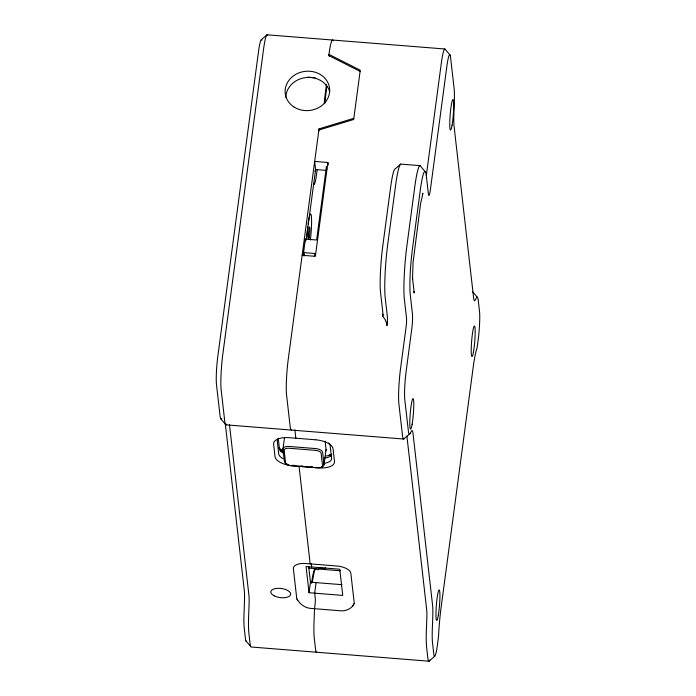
<?xml version="1.0" encoding="UTF-8"?>
<svg xmlns="http://www.w3.org/2000/svg" width="696" height="696" viewBox="0 0 696 696"><rect width="100%" height="100%" fill="white"/><g stroke="black" fill="none" stroke-linecap="round" stroke-linejoin="round"><path stroke-width="1.04" d="M387.272 322.109L386.924 325.458L387.272 322.109A6.664 0.679 -85.4 0 0 387.359 316.471L385.219 297.766A39.977 4.072 -85.4 0 1 387.794 243.861L395.624 185.214A39.977 4.072 -85.4 0 1 400.757 164.099L419.923 165.631M353.82 118.32L319.02 128.882L288.283 359.066A26.648 2.714 -85.4 0 0 286.569 395.006L290.119 426.187A33.312 3.393 -85.4 0 0 291.328 430.058M303.9 255.397L303.578 252.596L305.379 239.102L316.619 239.998L326.407 166.692L326.728 169.493M304.039 256.119L304.326 253.97M306.188 239.981L315.68 168.963M288.005 464.493A6.664 3.062 7.6 0 1 284.394 461.535L282.967 449.059L284.464 437.88M314.409 256.502L314.81 253.492L303.578 252.596M325.815 170.355L315.601 169.537L314.679 161.429L327.894 162.481L315.358 256.319L302.142 255.267M321.039 467.138A6.664 3.062 7.6 0 0 324.04 464.693L326.076 449.451L325.128 441.134M309.05 592.722L306.066 566.535L339.761 569.224L342.745 595.419L309.05 592.722L310.459 582.169L308.667 566.457M316.071 582.622L314.662 593.175L315.271 598.473A5.333 0.539 -85.4 0 1 314.923 605.659L314.514 608.704A19.993 2.036 -85.4 0 1 314.462 610.531L314.053 621.345A33.312 3.393 -85.4 0 0 314.279 638.223L315.523 649.142A26.648 2.714 -85.4 0 0 316.654 652.23M386.898 323.84L385.14 319.647L382.809 316.254L383.096 314.14M426.317 175.523L441.334 63.075A26.648 2.714 -85.4 0 1 445.414 49.66L450.173 55.254M354.134 603.58C352.132 608.452 346.338 611.088 341.275 610.844L310.225 608.365C304.63 607.712 299.645 603.893 296.975 599.012A13.328 6.125 7.6 0 1 296.705 598.029L293.364 568.719A13.328 6.125 7.6 0 1 305.866 563.534L336.925 566.013A13.328 6.125 7.6 0 1 350.845 573.304L354.186 602.614A13.328 6.125 7.6 0 1 354.134 603.58L352.472 606.329M410.075 433.565L411.466 431.129A25.317 2.584 -85.4 0 1 413.015 433.556L432.564 605.102A25.317 2.584 -85.4 0 1 432.729 617.935L432.329 628.74A27.988 2.854 -85.4 0 0 432.52 642.921L433.765 653.84A21.324 2.175 -85.4 0 0 437.401 645.044L438.141 639.537A7.995 0.818 -85.4 0 0 438.654 634.03A38.645 3.941 -85.4 0 1 441.116 607.417L473.21 367.114A38.645 3.941 -85.4 0 1 476.682 349.279A7.995 0.818 -85.4 0 0 477.395 345.59L478.135 340.083A21.324 2.175 -85.4 0 0 479.5 311.338L478.265 300.42A27.988 2.854 -85.4 0 0 476.534 297.766L475.168 300.194A25.317 2.584 -85.4 0 1 473.611 297.784L454.062 126.246A25.317 2.584 -85.4 0 1 453.888 113.526L454.297 102.442A27.988 2.854 -85.4 0 0 454.105 88.383L450.547 57.203A21.324 2.175 -85.4 0 0 446.91 65.989L430.459 189.147A11.997 1.227 -85.4 0 1 428.405 194.088L426.274 175.383A34.652 3.532 -85.4 0 0 420.358 189.669L412.519 248.315A34.652 3.532 -85.4 0 0 410.301 295.026L412.432 313.731A11.997 1.227 -85.4 0 1 411.658 329.904L406.177 370.959A21.324 2.175 -85.4 0 0 404.802 399.704L408.361 430.885A27.988 2.854 -85.4 0 0 410.075 433.565L404.489 438.35A33.312 3.393 -85.4 0 1 402.445 435.157L398.895 403.967A26.648 2.714 -85.4 0 1 400.609 368.036L406.09 326.99A6.664 0.679 -85.4 0 0 406.516 318.002L404.385 299.297A39.977 4.072 -85.4 0 1 406.951 245.392L414.781 186.745A39.977 4.072 -85.4 0 1 420.906 166.622L425.656 172.225M422.385 193.897L422.959 193.253L420.532 203.945L413.059 262.592L412.537 278.783L412.537 278.148L414.224 292.938L413.972 292.137M261.339 39.689L267.02 34.8L444.761 48.99M400.757 164.099L395.076 168.989A34.652 3.532 -85.4 0 0 390.621 187.294L382.791 245.94A34.652 3.532 -85.4 0 0 380.564 292.651L382.696 311.356A11.997 1.227 -85.4 0 1 382.809 316.254M434.661 656.311L428.98 661.2L251.239 647.01A26.648 2.714 -85.4 0 1 250.108 643.913L248.864 633.003A33.312 3.393 -85.4 0 1 248.637 616.117L249.046 605.311A19.993 2.036 -85.4 0 0 248.916 595.176L229.489 424.717M318.864 130.048L353.664 119.494L360.25 70.226L328.973 54.392L329.173 56.141M307.693 77.16L315.175 77.752M403.645 439.028L225.913 424.838L221.058 419.105M280.018 450.895L283.202 451.147M329.173 454.819L331.322 454.993M292.416 465.259L294.53 465.433M300.872 465.937L302.986 466.103M310.381 466.694L312.495 466.868M308.833 568.145L315.218 568.649M315.584 568.797L340.318 570.772M310.459 582.169L341.997 584.683M360.093 71.401L328.816 55.567L329.008 54.105A26.648 2.714 -85.4 0 1 333.088 40.69M297.671 600.274L296.975 599.012M413.52 291.424L414.033 291.946M245.827 640.746L250.586 646.34M472.384 291.433L477.238 297.166M327.894 162.481L328.19 165.1M319.02 128.882L319.238 130.752M305.379 239.102L305.596 240.973M324.04 464.693L322.613 452.226A6.664 3.062 7.6 0 0 315.653 448.581L289.223 446.467A6.664 3.062 7.6 0 0 282.967 449.059M311.312 563.803L311.678 566.979M294.895 429.902L295.844 438.21M299.045 466.277L310.164 563.882M278.243 438.297L279.427 448.685A13.328 6.125 7.6 0 0 283.803 453.409M225.321 423.916L244.252 590.069A25.317 2.584 -85.4 0 1 244.426 602.893L244.018 613.707A27.988 2.854 -85.4 0 0 244.209 627.888L245.453 638.798A21.324 2.175 -85.4 0 0 246.358 641.277M282.872 451.025A15.329 7.047 7.6 0 1 279.305 448.433M330.791 454.853A15.329 7.047 7.6 0 1 326.032 456.01M326.076 449.451A6.664 3.062 7.6 0 1 325.363 450.938M331.931 454.192A16.66 7.656 7.6 0 1 330.382 454.74M283.846 451.017A16.66 7.656 7.6 0 1 278.765 447.902M325.232 567.571A13.328 1.357 -85.4 0 1 325.067 568.536L318.455 568.014A13.328 1.357 -85.4 0 1 318.046 569.972M330.87 455.889A13.328 6.125 7.6 0 1 324.258 458.072M323.553 463.353A13.328 6.125 7.6 0 0 331.583 458.185L330.165 445.718A13.328 6.125 7.6 0 0 328.625 442.978M406.795 436.148A19.993 2.036 -85.4 0 1 407.108 437.827L426.648 609.374A19.993 2.036 -85.4 0 1 426.787 619.501L426.378 630.306A33.312 3.393 -85.4 0 0 426.605 647.193L427.849 658.103A26.648 2.714 -85.4 0 0 429.771 660.052M324.936 103.086A26.648 2.714 -85.4 0 1 326.041 92.759A13.328 1.357 -85.4 0 0 326.72 86.113M312.356 582.404A26.648 2.714 -85.4 0 1 316.228 569.041M261.861 40.22A21.324 2.175 -85.4 0 0 258.599 50.956L217.865 355.917A21.324 2.175 -85.4 0 0 216.499 384.662L220.049 415.851A27.988 2.854 -85.4 0 0 221.763 418.531M326.293 84.694A9.996 1.018 -85.4 0 1 325.667 90.645A26.648 2.714 -85.4 0 0 324.275 103.025M311.564 583.361A26.648 2.714 -85.4 0 1 315.784 569.502M285.821 97.431A22.324 19.688 -6.5 0 1 305.5 77.621A22.324 19.688 -6.5 0 1 329.721 91.75M267.682 35.461A26.648 2.714 -85.4 0 0 263.601 48.877L222.868 353.846A26.648 2.714 -85.4 0 0 221.154 389.777L224.704 420.958A33.312 3.393 -85.4 0 0 226.748 424.151M283.098 458.681A13.328 6.125 7.6 0 1 278.722 453.966L277.304 441.49A13.328 6.125 7.6 0 1 278.722 438.515M317.124 169.598A19.323 1.966 -85.4 0 1 313.609 184.031M315.662 169.337A5.994 0.609 -85.4 0 1 314.94 171.085M308.737 220.058A18.949 1.931 -85.4 0 1 311.443 217.013A18.949 1.931 -85.4 0 1 310.381 240.024M306.849 238.467A18.949 1.931 -85.4 0 1 307.797 226.792M308.128 224.069A18.949 1.931 -85.4 0 1 308.58 220.989M315.671 439.794L289.24 437.688A16.66 7.656 7.6 0 0 273.606 444.161L275.033 456.637A16.66 7.656 7.6 0 0 292.433 465.746L318.864 467.86A16.66 7.656 7.6 0 0 334.498 461.387L333.071 448.911A16.66 7.656 7.6 0 0 315.671 439.794M315.566 450.373L289.136 448.267A5.333 2.453 7.6 0 0 284.133 450.338L285.56 462.814A5.333 2.453 7.6 0 0 291.128 465.728L317.559 467.834A5.333 2.453 7.6 0 0 322.561 465.763L321.134 453.287A5.333 2.453 7.6 0 0 315.566 450.373M473.515 351.689A15.329 1.566 -85.4 0 0 474.715 326.389A15.329 1.566 -85.4 0 0 471.34 345.738A15.329 1.566 -85.4 0 0 473.515 351.689M438.262 615.603A15.329 1.566 -85.4 0 0 439.472 590.304A15.329 1.566 -85.4 0 0 436.087 609.653A15.329 1.566 -85.4 0 0 438.262 615.603M412.11 424.282A15.329 1.566 -85.4 0 0 413.32 398.973A15.329 1.566 -85.4 0 0 409.935 418.331A15.329 1.566 -85.4 0 0 412.11 424.282M452.061 125.176A15.329 1.566 -85.4 0 0 453.261 99.876A15.329 1.566 -85.4 0 0 449.886 119.225A15.329 1.566 -85.4 0 0 452.061 125.176M294.06 107.036A22.324 19.688 -6.5 0 0 329.539 92.672A22.324 19.688 -6.5 0 0 298.61 73.01A22.324 19.688 -6.5 0 0 294.06 107.036M274.12 595.793A9.996 4.594 7.6 0 0 290.458 595.019A9.996 4.594 7.6 0 0 277.669 588.32A9.996 4.594 7.6 0 0 274.12 595.793M309.268 237.023A5.994 0.609 -85.4 0 0 309.737 227.114A5.994 0.609 -85.4 0 0 308.415 234.691A5.994 0.609 -85.4 0 0 309.268 237.023"/></g></svg>
